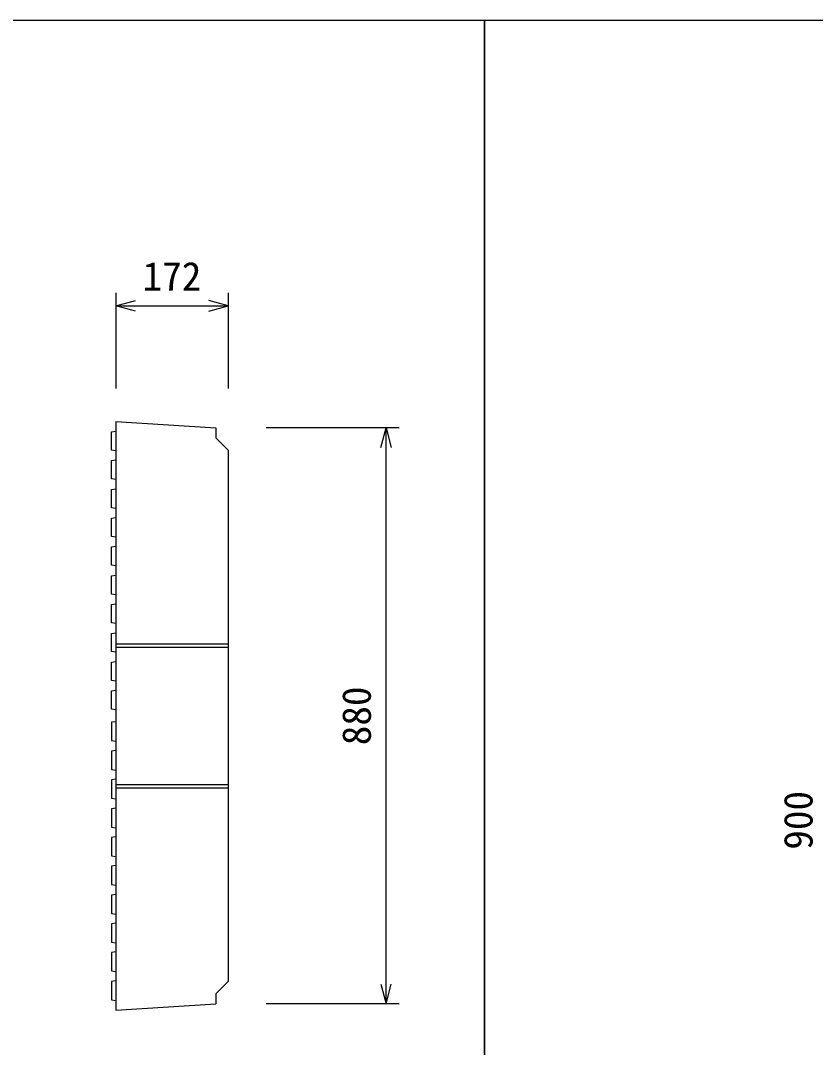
# Model space of a CAD drawing. Units: millimetres, scale not verified. Extents: x -16800 to 16800, y -5940 to 5940.
# Drawn here: x -4604 to -3389, y 2587 to 4156 of the extents above; entities that cross this region are included whole.
import ezdxf
from ezdxf.enums import TextEntityAlignment as Align

# ---------------------------------------------------------------- set-up
doc = ezdxf.new("R2010")
doc.units = ezdxf.units.MM
doc.header["$LTSCALE"] = 20
for name, color, linetype, lineweight in [('0-0_DIM', 7, 'Continuous', 25), ('0-2_HATCH', 6, 'Continuous', 25), ('0-5_OUTLINE', 3, 'Continuous', 25), ('0-6_TXT', 7, 'Continuous', 25)]:
    doc.layers.add(name, color=color, linetype=linetype, lineweight=lineweight)
doc.styles.add('ＭＳ ゴシック', font='')
doc.styles.get('ＭＳ ゴシック').set_extended_font_data('MS Gothic')

msp = doc.modelspace()

# ---------------------------------------------------------------- linework, layer by layer
at = {"layer": '0-0_DIM'}
for p, q in [((-4458.19, 3740.05), (-4458.19, 3593.65)), ((-4286.19, 3740.05), (-4286.19, 3593.65)), ((-4458.19, 3720.05), (-4286.19, 3720.05)), ((-4025.19, 3533.52), (-4228.27, 3533.52)), ((-4045.19, 2653.52), (-4045.19, 3533.52)), ((-4025.19, 2653.52), (-4228.27, 2653.52))]:
    msp.add_line(p, q, dxfattribs=at)
for points in [[(-4428.19, 3712.02), (-4458.19, 3720.05), (-4428.19, 3728.09)], [(-4316.19, 3712.02), (-4286.19, 3720.05), (-4316.19, 3728.09)], [(-4053.23, 3503.52), (-4045.19, 3533.52), (-4037.15, 3503.52)], [(-4053.23, 2683.52), (-4045.19, 2653.52), (-4037.15, 2683.52)]]:
    msp.add_lwpolyline(points, dxfattribs=at)
at = {"layer": '0-2_HATCH'}
for points in [[(-4458.19, 3498.52), (-4464.69, 3499.52), (-4464.69, 3527.52), (-4458.19, 3528.52)], [(-4458.19, 3454.52), (-4464.69, 3455.52), (-4464.69, 3483.52), (-4458.19, 3484.52)], [(-4458.19, 3410.52), (-4464.69, 3411.52), (-4464.69, 3439.52), (-4458.19, 3440.52)], [(-4458.19, 3366.52), (-4464.69, 3367.52), (-4464.69, 3395.52), (-4458.19, 3396.52)], [(-4458.19, 3322.52), (-4464.69, 3323.52), (-4464.69, 3351.52), (-4458.19, 3352.52)], [(-4458.19, 3278.52), (-4464.69, 3279.52), (-4464.69, 3307.52), (-4458.19, 3308.52)], [(-4458.19, 3234.52), (-4464.69, 3235.52), (-4464.69, 3263.52), (-4458.19, 3264.52)], [(-4458.19, 3190.52), (-4464.69, 3191.52), (-4464.69, 3219.52), (-4458.19, 3220.52)], [(-4458.19, 3146.52), (-4464.69, 3147.52), (-4464.69, 3175.52), (-4458.19, 3176.52)], [(-4458.19, 3102.52), (-4464.69, 3103.52), (-4464.69, 3131.52), (-4458.19, 3132.52)], [(-4458.19, 3084.52), (-4464.69, 3083.52), (-4464.69, 3055.52), (-4458.19, 3054.52)], [(-4458.19, 3040.52), (-4464.69, 3039.52), (-4464.69, 3011.52), (-4458.19, 3010.52)], [(-4458.19, 2996.52), (-4464.69, 2995.52), (-4464.69, 2967.52), (-4458.19, 2966.52)], [(-4458.19, 2952.52), (-4464.69, 2951.52), (-4464.69, 2923.52), (-4458.19, 2922.52)], [(-4458.19, 2908.52), (-4464.69, 2907.52), (-4464.69, 2879.52), (-4458.19, 2878.52)], [(-4458.19, 2864.52), (-4464.69, 2863.52), (-4464.69, 2835.52), (-4458.19, 2834.52)], [(-4458.19, 2820.52), (-4464.69, 2819.52), (-4464.69, 2791.52), (-4458.19, 2790.52)], [(-4458.19, 2776.52), (-4464.69, 2775.52), (-4464.69, 2747.52), (-4458.19, 2746.52)], [(-4458.19, 2732.52), (-4464.69, 2731.52), (-4464.69, 2703.52), (-4458.19, 2702.52)], [(-4458.19, 2688.52), (-4464.69, 2687.52), (-4464.69, 2659.52), (-4458.19, 2658.52)]]:
    msp.add_lwpolyline(points, dxfattribs=at)
at = {"layer": '0-5_OUTLINE'}
for p, q in [((-4458.19, 3543.52), (-4305.19, 3533.52)), ((-4458.19, 3543.52), (-4458.19, 2643.52)), ((-4305.19, 3533.52), (-4305.19, 3518.52)), ((-4305.19, 3518.52), (-4286.19, 3499.52)), ((-4286.19, 3499.52), (-4286.19, 2687.52)), ((-4458.19, 3203.52), (-4286.19, 3203.52)), ((-4458.19, 3198.52), (-4286.19, 3198.52)), ((-4458.19, 2988.52), (-4286.19, 2988.52)), ((-4458.19, 2983.52), (-4286.19, 2983.52)), ((-4305.19, 2668.52), (-4286.19, 2687.52)), ((-4305.19, 2668.52), (-4305.19, 2653.52)), ((-4458.19, 2643.52), (-4305.19, 2653.52))]:
    msp.add_line(p, q, dxfattribs=at)
at = {"layer": '0-6_TXT'}
for points in [[(-6394.71, 1956.11), (-3894.71, 1956.11), (-3894.71, 4156.11), (-6394.71, 4156.11)], [(-3894.71, 706.11), (-1394.71, 706.11), (-1394.71, 4156.11), (-3894.71, 4156.11)]]:
    msp.add_lwpolyline(points, close=True, dxfattribs=at)

# ---------------------------------------------------------------- texts
at = {"layer": '0-0_DIM', "style": 'ＭＳ ゴシック'}
msp.add_text('172', height=43.99, dxfattribs=at).set_placement((-4417.19, 3730.05), align=Align.BOTTOM_LEFT)
for s, p in [('880', (-4055.19, 3048.52)), ('900', (-3380.13, 2888.89))]:
    msp.add_text(s, height=43.99, rotation=90, dxfattribs=at).set_placement(p, align=Align.BOTTOM_LEFT)

doc.saveas('drawing.dxf')
